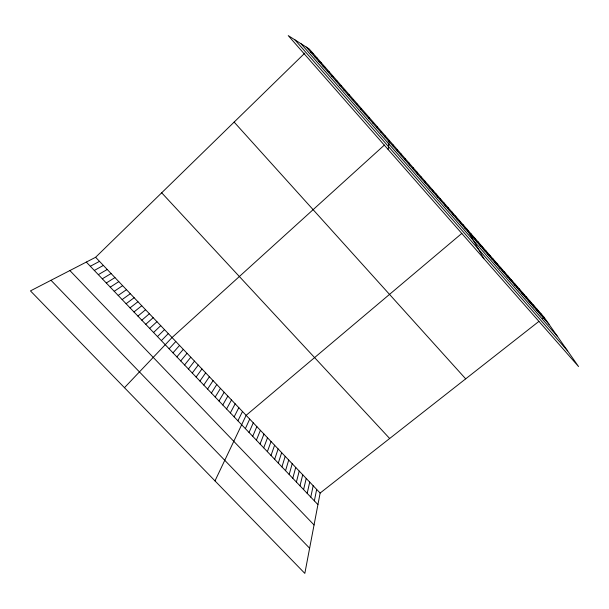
<?xml version="1.0" encoding="UTF-8"?>
<svg xmlns="http://www.w3.org/2000/svg" width="609" height="609" viewBox="0 0 609 609"><rect width="100%" height="100%" fill="white"/><g stroke="black" fill="none" stroke-linecap="round" stroke-linejoin="round"><path stroke-width="0.91" d="M393.277 146.457L393.315 145.049M388.161 149.517L389.372 140.55L388.123 141.676M538.896 321.407L320.136 493.046L304.827 573.389L30.45 290.889L95.613 257.28L304.843 53.097M314.358 500.857L316.665 489.4M310.773 497.111L313.186 485.746M307.187 493.351L309.707 482.092M303.594 489.59L306.22 478.43M299.993 485.822L302.726 474.761M296.393 482.046L299.225 471.092M292.784 478.271L295.723 467.415M385.124 137.147L385.428 136.035M289.168 474.487L292.213 463.731M285.545 470.696L288.704 460.039M281.921 466.897L285.187 456.347M278.29 463.091L281.662 452.647M274.651 459.285L278.13 448.94M271.013 455.471L274.598 445.232M267.366 451.65L271.058 441.51M263.712 447.828L267.518 437.787M260.051 443.991L263.963 434.065M256.389 440.155L260.408 430.327M252.712 436.31L256.853 426.589M249.035 432.466L253.283 422.844M245.358 428.607L249.713 419.099M381.036 132.48L381.47 131.521M214.992 480.897L246.135 415.338L461.858 233.376M237.906 420.804L242.489 411.509M234.138 416.861L238.827 407.665M230.362 412.902L235.165 403.82M226.578 408.944L231.504 399.968M222.787 404.977L227.827 396.116M218.996 401.004L224.15 392.249M215.198 397.022L220.466 388.382M211.392 393.041L216.774 384.507M207.578 389.044L213.081 380.625M203.756 385.048L209.382 376.743M199.935 381.044L205.675 372.845M376.941 127.806L377.511 126.999M196.106 377.032L201.96 368.947M192.269 373.012L198.237 365.042M188.425 368.993L194.515 361.129M184.573 364.958L190.784 357.217M180.721 360.924L187.047 353.289M176.861 356.882L183.309 349.36M172.994 352.832L179.564 345.425M169.119 348.774L175.803 341.489M124.464 387.689L172.05 337.538L384.386 145.064M161.355 340.644L168.282 333.587M157.465 336.571L164.514 329.621M153.567 332.491L160.738 325.655M372.837 123.125L373.545 122.47M149.662 328.396L156.955 321.689M145.749 324.3L153.163 317.708M141.828 320.205L149.372 313.726M137.908 316.094L145.566 309.73M133.98 311.975L141.76 305.733M542.634 318.477L544.126 317.304L309.136 48.903L288.24 35.611L578.55 366.549L544.126 317.304M130.044 307.857L137.954 301.729M126.101 303.731L134.132 297.725M122.15 299.59L130.311 293.705M118.192 295.449L126.474 289.686M114.233 291.3L122.637 285.659M110.267 287.143L118.801 281.624M106.293 282.987L114.949 277.582M102.312 278.815L111.097 273.532M368.727 118.428L369.572 117.933M98.323 274.644L107.237 269.475M94.326 270.457L103.37 265.417M90.33 266.27L99.495 261.352M364.616 113.731L365.59 113.381M360.49 109.019L361.601 108.828M356.356 104.306L357.605 104.268M352.223 99.579L353.608 99.693M348.074 94.844L349.596 95.118M343.925 90.102L345.585 90.535M339.761 85.351L341.565 85.938M335.597 80.594L337.531 81.34M331.418 75.828L333.496 76.726M327.239 71.047L329.454 72.113M323.044 66.267L325.404 67.485M318.85 61.471L321.346 62.849M314.64 56.667L317.281 58.213M310.43 51.864L313.216 53.562M51.004 280.292L309.616 548.222M69.883 270.556L314.054 524.966M86.318 262.076L317.928 504.602M95.613 257.28L320.136 493.046M161.69 192.802L389.661 438.495M234.138 122.089L465.687 378.851M306.213 47.038L548.998 324.27M300.991 43.726L557.646 336.64M294.923 39.867L567.626 350.921M540.51 313.171L545.268 320.014M536.887 309.037L541.53 315.744M533.256 304.888L537.785 311.473M529.624 300.739L534.04 307.187M525.986 296.583L530.279 302.901M522.339 292.411L526.519 298.6M518.685 288.24L522.75 294.299M515.024 284.06L518.975 289.991M511.362 279.881L515.191 285.674M507.693 275.687L511.408 281.343M504.016 271.485L507.609 277.011M500.332 267.282L503.81 272.672M496.639 263.065L500.004 268.325M492.947 258.848L496.19 263.971M489.248 254.623L492.369 259.609M485.54 250.383L488.547 255.24M481.826 246.143L484.711 250.862M478.111 241.895L480.874 246.478M474.381 237.639L477.022 242.093M470.65 233.384L473.17 237.693M466.913 229.113L483.934 258.696M463.099 224.751L465.375 228.786M459.277 220.389L461.432 224.279M455.448 216.02L457.473 219.765M451.612 211.635L453.515 215.243M447.775 207.25L449.549 210.714M443.923 202.858L445.575 206.177M440.071 198.458L441.594 201.632M436.211 194.043L437.605 197.08M432.344 189.627L433.608 192.513M428.47 185.205L429.611 187.945M424.595 180.774L425.6 183.37M420.705 176.336L421.58 178.78M416.815 171.883L417.561 174.189M412.91 167.429L413.534 169.584M409.004 162.968L409.492 164.978M405.092 158.5L405.449 160.357M401.171 154.024L401.4 155.737M397.243 149.54L397.342 151.101"/></g></svg>
